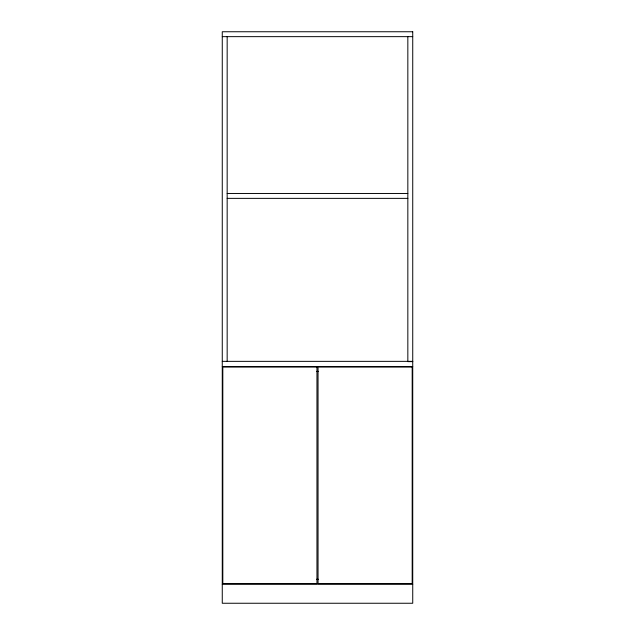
<?xml version="1.0" encoding="UTF-8"?>
<svg xmlns="http://www.w3.org/2000/svg" width="635" height="635" viewBox="0 0 635 635"><rect width="100%" height="100%" fill="white"/><g stroke="black" fill="none" stroke-linecap="round" stroke-linejoin="round"><path stroke-width="0.95" d="M222.266 36.647L412.734 36.647M227.163 193.469L407.837 193.469M227.163 198.366L407.837 198.366M222.266 361.355L412.734 361.355M412.734 361.625L407.837 361.625L407.837 36.647M222.266 366.522L412.734 366.522M316.508 371.419L318.492 371.419M316.508 579.303L318.492 579.303M222.266 584.2L412.734 584.2M227.163 36.647L227.163 361.355M412.734 31.75L222.266 31.75L222.266 603.25L412.734 603.25L412.734 31.75M316.952 367.07L222.814 367.07L222.814 583.66L316.952 583.66L316.952 367.07M412.186 367.07L318.048 367.07L318.048 583.66L412.186 583.66L412.186 367.07"/></g></svg>
